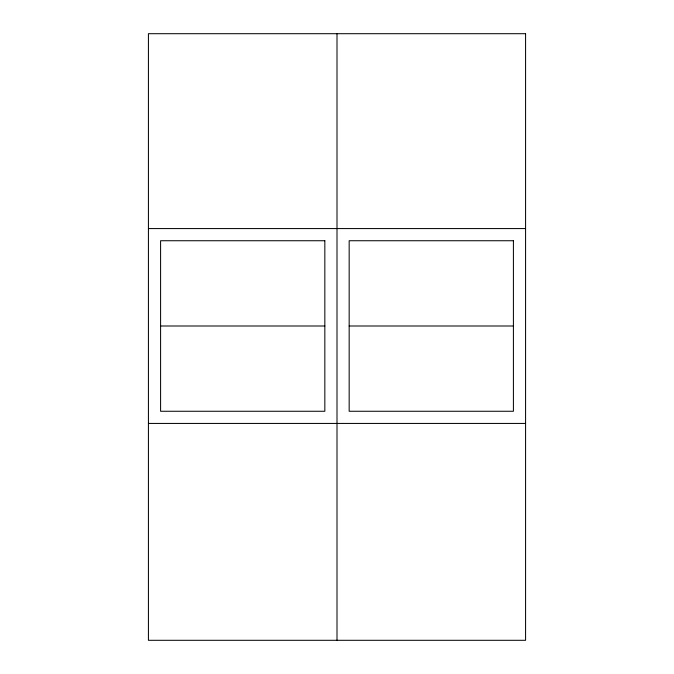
<?xml version="1.0" encoding="UTF-8"?>
<svg xmlns="http://www.w3.org/2000/svg" width="674" height="674" viewBox="0 0 674 674"><rect width="100%" height="100%" fill="white"/><g stroke="black" fill="none" stroke-linecap="round" stroke-linejoin="round"><path stroke-width="1.01" d="M148.423 228.57L525.577 228.57M160.589 325.997L324.834 325.997M349.166 325.997L513.411 325.997M148.423 423.432L525.577 423.432M337 33.7L337 640.3M525.577 33.7L148.423 33.7L148.423 640.3L525.577 640.3L525.577 33.7M324.834 240.736L160.589 240.736L160.589 411.266L324.834 411.266L324.834 240.736M513.411 240.736L349.166 240.736L349.166 411.266L513.411 411.266L513.411 240.736"/></g></svg>
